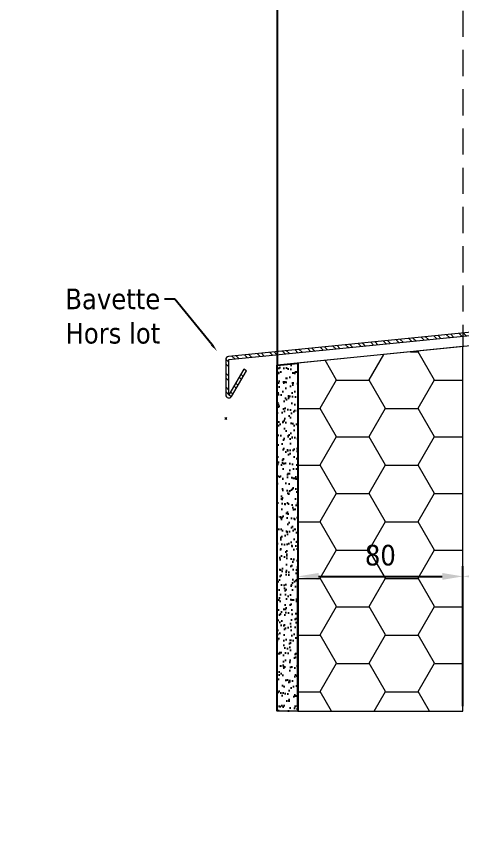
# Model space of a CAD drawing. Header units: millimetres. Extents: x -20000 to 230000, y -17405 to 25402.
# Drawn here: x 144620.9 to 144837.5, y -5181.4 to -4788.9 of the extents above; entities that cross this region are included whole.
import ezdxf
from ezdxf import colors
from ezdxf.entities.mleader import LeaderData, LeaderLine
from ezdxf.math import Vec2, Vec3

# ---------------------------------------------------------------- set-up
doc = ezdxf.new("R2010")
doc.units = ezdxf.units.MM
doc.header["$PDMODE"] = 35
doc.header["$PDSIZE"] = 0.5
doc.linetypes.add('CACHE', pattern=[9.525, 6.35, -3.175])
doc.layers.get('0').update_dxf_attribs({"lineweight": 13})
doc.layers.get('Defpoints').update_dxf_attribs({"true_color": 0xc2a584})
doc.layers.add('0 - Invisible', color=43, linetype='Continuous', lineweight=0, plot=False)
for name, color, linetype, lineweight in [('1 - Aluminium', 150, 'Continuous', 13), ('1 - BETON', 251, 'Continuous', 25), ('1 - Cotation', 32, 'Continuous', 13), ('1 - INTERROMPU', 253, 'CACHE', 13), ('1 - Isolant', 132, 'Continuous', 13), ('1 - Texte', 7, 'Continuous', 13)]:
    doc.layers.add(name, color=color, linetype=linetype, lineweight=lineweight)
doc.styles.add('Texte Poralu', font='tahomabd.ttf')
doc.dimstyles.new('30 - 1000', dxfattribs={"dimtxt": 10, "dimasz": 10, "dimexe": 5, "dimexo": 2.5, "dimgap": 5, "dimtad": 1, "dimdec": 1, "dimtxsty": 'Texte Poralu', "dimcen": 5, "dimazin": 0, "dimtfac": 1, "dimtdec": 1, "dimtmove": 0, "dimatfit": 3, "dimfxl": 1, "dimarcsym": 0})

# ---------------------------------------------------------------- blocks, each defined once
blk = doc.blocks.new('*U497')
at = {"layer": '1 - Isolant'}
h = blk.add_hatch(dxfattribs=at)
h.set_pattern_fill('HONEY', color=256, scale=5, style=0)
h.set_pattern_definition([(0, (20, 25), (23.8125, 13.74815), [15.875, -31.75]), (120, (20, 25), (-23.8125, 13.74815), [15.875, -31.75]), (60, (20, 25), (5e-08, 27.4963), [-31.75, 15.875])])
h.paths.add_polyline_path([(0, -177), (0, 0), (-80, -8), (-80, -177)])
at = {"layer": '0 - Invisible'}
blk.add_lwpolyline([(-80, -177), (0, -177)], dxfattribs=at)
at = {"layer": '1 - Isolant'}
blk.add_lwpolyline([(0, -177), (0, 0), (-80, -8), (-80, -177)], dxfattribs=at)
blk = doc.blocks.new('*D985')
at = {"layer": 'Defpoints', "color": 0, "lineweight": -2, "transparency": 16777216}
for p, q in [((145017.5, -5028.77), (145017.5, -5065.84)), ((144837.5, -5123.77), (144837.5, -5055.84)), ((145007.5, -5060.84), (144847.5, -5060.84))]:
    blk.add_line(p, q, dxfattribs=at)
at = {"layer": 'Defpoints', "color": 0, "transparency": 16777216}
for p in [(145017.5, -5026.27), (144837.5, -5060.84), (144837.5, -5126.27)]:
    blk.add_point(p, dxfattribs=at)
for points in [[(144847.5, -5059.18), (144847.5, -5062.51), (144837.5, -5060.84)], [(145007.5, -5059.18), (145007.5, -5062.51), (145017.5, -5060.84)]]:
    blk.add_solid(points, dxfattribs=at)
at = {"layer": 'Defpoints', "color": 0, "transparency": 16777216, "insert": (144927.5, -5050.61), "char_height": 10, "attachment_point": 5, "style": 'Texte Poralu'}
blk.add_mtext('180', dxfattribs=at)
blk = doc.blocks.new('*U496')
at = {"layer": '1 - Aluminium'}
h = blk.add_hatch(dxfattribs=at)
h.set_pattern_fill('ANSI32', color=256, scale=0.5, angle=90, style=0)
h.set_pattern_definition([(135, (-120, -12), (-3.3676, -3.3676), []), (135, (-120, -9.755), (-3.3676, -3.3676), [])])
edge = h.paths.add_edge_path()
edge.add_line((-1.5, 30), (-1.5, 6.38))
edge.add_line((-1.5, 6.38), (-243.65, -17.83))
edge.add_arc((-243.5, -19.33), 1.5, 95.7106, 180)
edge.add_line((-245, -19.33), (-245, -36.47))
edge.add_arc((-243.5, -36.47), 1.5, 180, 330)
edge.add_line((-242.2, -37.22), (-235, -24.75))
edge.add_line((-235, -24.75), (-236.3, -24))
edge.add_line((-236.3, -24), (-243.5, -36.47))
edge.add_line((-243.5, -36.47), (-243.5, -19.33))
edge.add_line((-243.5, -19.33), (-1.35, 4.89))
edge.add_arc((-1.5, 6.38), 1.5, 275.7106, 360)
edge.add_line((0, 6.38), (0, 30))
edge.add_line((0, 30), (-1.5, 30))
at = {"layer": '0 - Invisible'}
blk.add_lwpolyline([(0, 0), (-220, -22)], dxfattribs=at)
blk.add_point((-245, -47.97), dxfattribs=at)
at = {"layer": '1 - Aluminium'}
blk.add_lwpolyline([(-1.5, 30), (-1.5, 6.38), (-243.65, -17.83, 0.385314), (-245, -19.33), (-245, -36.47, 0.767327), (-242.2, -37.22), (-235, -24.75), (-236.3, -24), (-243.5, -36.47), (-243.5, -19.33), (-1.35, 4.89, 0.385314), (0, 6.38), (0, 30)], format="xyb", close=True, dxfattribs=at)
blk = doc.blocks.new('*D1003')
at = {"layer": '1 - Cotation', "color": 0, "lineweight": -2, "transparency": 16777216}
for p, q in [((144757.5, -5123.77), (144757.5, -5055.84)), ((144837.5, -5123.77), (144837.5, -5055.84)), ((144767.5, -5060.84), (144827.5, -5060.84))]:
    blk.add_line(p, q, dxfattribs=at)
at = {"layer": '1 - Cotation', "color": 0, "transparency": 16777216}
for points in [[(144767.5, -5059.18), (144767.5, -5062.51), (144757.5, -5060.84)], [(144827.5, -5059.18), (144827.5, -5062.51), (144837.5, -5060.84)]]:
    blk.add_solid(points, dxfattribs=at)
at = {"layer": 'Defpoints', "color": 0, "transparency": 16777216}
for p in [(144837.5, -5060.84), (144757.5, -5126.27), (144837.5, -5126.27)]:
    blk.add_point(p, dxfattribs=at)
at = {"layer": '1 - Cotation', "color": 0, "transparency": 16777216, "insert": (144797.5, -5050.61), "char_height": 10, "attachment_point": 5, "style": 'Texte Poralu'}
blk.add_mtext('80', dxfattribs=at)
blk = doc.blocks.new('*U495')
at = {"layer": '1 - BETON'}
h = blk.add_hatch(dxfattribs=at)
h.set_pattern_fill('AR-SAND', color=256, scale=0.1)
h.set_pattern_definition([(37.5, (3e-13, 30), (-0.16, 4.89413), [0, -3.8608, 0, -4.318, 0, -4.1275]), (7.5, (3e-13, 30), (4.49523, 7.16825), [0, -2.0828, 0, -3.4798, 0, -1.3335]), (327.5, (-3.124, 30), (7.90992, 0.01437), [0, -1.27, 0, -4.572, 0, -5.969]), (317.5, (-3.124, 30), (7.63556, 2.2293), [0, -0.635, 0, -2.9972, 0, -3.429])])
h.paths.add_polyline_path([(10, -169), (10, -1), (0, 0), (0, -169)])
at = {"layer": '0 - Invisible'}
blk.add_line((0, -169), (10, -169), dxfattribs=at)
at = {"layer": '1 - BETON'}
blk.add_lwpolyline([(10, -169), (10, -1), (0, 0), (0, -169)], dxfattribs=at)
blk = doc.blocks.new('*D981')
at = {"layer": 'Defpoints', "color": 0, "lineweight": -2, "transparency": 16777216}
blk.add_line((144840, -3795.67), (144875.99, -3795.67), dxfattribs=at)
at = {"layer": 'Defpoints', "color": 0, "transparency": 16777216}
for p in [(144837.5, -3795.67), (144837.5, -3795.67), (140000, -6005.67)]:
    blk.add_point(p, dxfattribs=at)
at = {"layer": 'Defpoints', "color": 0, "transparency": 16777216, "insert": (144859.25, -3785.46), "char_height": 10, "attachment_point": 5, "style": 'Texte Poralu'}
blk.add_mtext('2210', dxfattribs=at)
blk = doc.blocks.new('*D982')
at = {"layer": 'Defpoints', "color": 0, "lineweight": -2, "transparency": 16777216}
blk.add_line((145120, -3615.67), (145155.99, -3615.67), dxfattribs=at)
at = {"layer": 'Defpoints', "color": 0, "transparency": 16777216}
for p in [(145117.5, -3615.67), (145117.5, -3615.67), (140000, -6005.67)]:
    blk.add_point(p, dxfattribs=at)
at = {"layer": 'Defpoints', "color": 0, "transparency": 16777216, "insert": (145139.25, -3605.46), "char_height": 10, "attachment_point": 5, "style": 'Texte Poralu'}
blk.add_mtext('2390', dxfattribs=at)
blk = doc.blocks.new('*D983')
at = {"layer": 'Defpoints', "color": 0, "lineweight": -2, "transparency": 16777216}
blk.add_line((145420, -3505.67), (145455.99, -3505.67), dxfattribs=at)
at = {"layer": 'Defpoints', "color": 0, "transparency": 16777216}
for p in [(145417.5, -3505.67), (145417.5, -3505.67), (140000, -6005.67)]:
    blk.add_point(p, dxfattribs=at)
at = {"layer": 'Defpoints', "color": 0, "transparency": 16777216, "insert": (145439.25, -3495.46), "char_height": 10, "attachment_point": 5, "style": 'Texte Poralu'}
blk.add_mtext('2500', dxfattribs=at)
blk = doc.blocks.new('*D984')
at = {"layer": 'Defpoints', "color": 0, "lineweight": -2, "transparency": 16777216}
blk.add_line((144750, -3805.67), (144785.99, -3805.67), dxfattribs=at)
at = {"layer": 'Defpoints', "color": 0, "transparency": 16777216}
for p in [(144747.5, -3805.67), (144747.5, -3805.67), (140000, -6005.67)]:
    blk.add_point(p, dxfattribs=at)
at = {"layer": 'Defpoints', "color": 0, "transparency": 16777216, "insert": (144769.25, -3795.46), "char_height": 10, "attachment_point": 5, "style": 'Texte Poralu'}
blk.add_mtext('2200', dxfattribs=at)

msp = doc.modelspace()

# ---------------------------------------------------------------- linework, layer by layer
at = {"layer": '1 - BETON'}
msp.add_line((144747.5, -3805.67), (144747.5, -4958.27), dxfattribs=at)
at = {"layer": '1 - INTERROMPU', "ltscale": 2}
msp.add_line((144837.5, -3795.67), (144837.5, -4949.27), dxfattribs=at)

# ---------------------------------------------------------------- block references
for name, p in [('*U496', (144967.5, -4936.27)), ('*U497', (144837.5, -4949.27))]:
    msp.add_blockref(name, p)
at = {"xscale": -1}
msp.add_blockref('*U495', (144757.5, -4957.27), dxfattribs=at)

# ---------------------------------------------------------------- dimensions: what is measured, and where the dimension line sits
at = {"layer": '1 - Cotation'}
dim = msp.add_linear_dim(base=(144837.5, -5060.84), p1=(144757.5, -5126.27), p2=(144837.5, -5126.27), dimstyle='30 - 1000', dxfattribs=at)
dim.commit()
dim.dimension.update_dxf_attribs({"geometry": '*D1003', "text_midpoint": (144797.5, -5050.61)})
at = {"layer": 'Defpoints'}
for feature_location, picture, middle in [((145417.5, -3505.67), '*D983', (145439.25, -3495.46)), ((145117.5, -3615.67), '*D982', (145139.25, -3605.46)), ((144837.5, -3795.67), '*D981', (144859.25, -3785.46)), ((144747.5, -3805.67), '*D984', (144769.25, -3795.46))]:
    dim = msp.add_ordinate_dim(feature_location=feature_location, offset=(0, 0), dtype=0, origin=(140000, -6005.67), dimstyle='30 - 1000', dxfattribs=at)
    dim.commit()
    dim.dimension.update_dxf_attribs({"geometry": picture, "text_midpoint": middle})
dim = msp.add_linear_dim(base=(144837.5, -5060.84), p1=(145017.5, -5026.27), p2=(144837.5, -5126.27), dimstyle='30 - 1000', dxfattribs=at)
dim.commit()
dim.dimension.update_dxf_attribs({"geometry": '*D985', "text_midpoint": (144927.5, -5050.61)})

# ---------------------------------------------------------------- leaders
at = {"layer": '1 - Texte'}
ml = msp.add_multileader_mtext('Standard', dxfattribs=at)
ml.set_content('Bavette\\PHors lot', color=256, style='Texte Poralu')
ml.set_leader_properties()
ml.build(insert=Vec2(0, 0))
ml.multileader.update_dxf_attribs({"dogleg_length": 5})
ctx = ml.context
ctx.base_point, ctx.char_height, ctx.plane_origin = Vec3(144635.42, -4926.25), 10, Vec3(144717.97, -4894.41)
ctx.text_align_type = 2
notes = []
notes.append((ctx, [(0, (1, 1, 0), (144697.75, -4926.25), (-1, 0), 5, [(0, [(144718.26, -4951.4)], 0, [])])]))
ctx.mtext.insert, ctx.mtext.alignment, ctx.mtext.flow_direction = Vec3(144690.75, -4921.13), 3, 5
for ctx, leaders in notes:
    for number, flags, end, landing, length, lines in leaders:
        leader = LeaderData()
        leader.index, (leader.has_last_leader_line, leader.has_dogleg_vector, leader.attachment_direction) = number, flags
        leader.last_leader_point, leader.dogleg_vector, leader.dogleg_length = Vec3(end), Vec3(landing), length
        for number, points, colour, breaks in lines:
            line = LeaderLine()
            line.index, line.vertices, line.color, line.breaks = number, Vec3.list(points), colors.encode_raw_color(colour), breaks
            leader.lines.append(line)
        ctx.leaders.append(leader)

doc.saveas('drawing.dxf')
